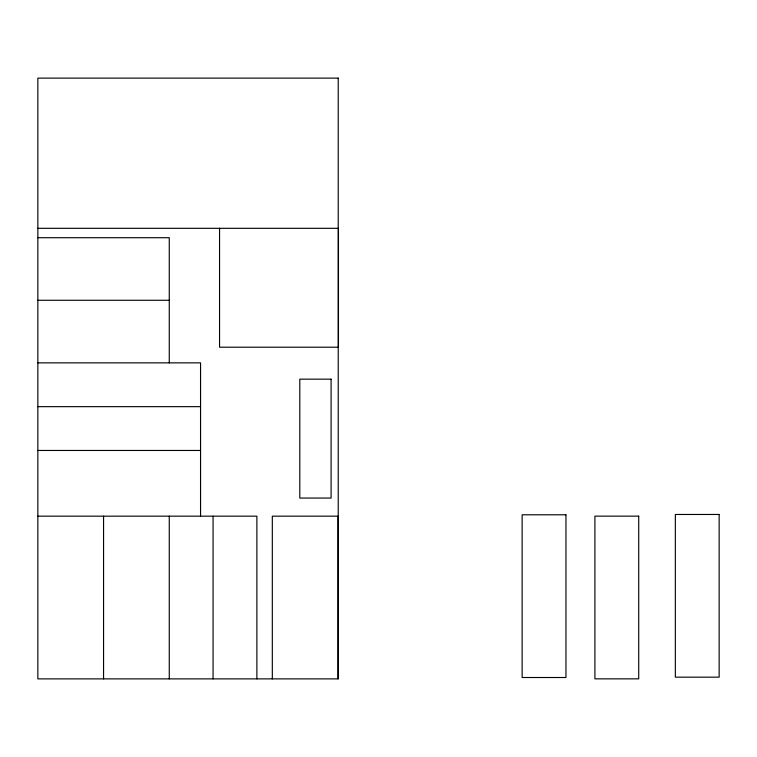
<?xml version="1.0" encoding="UTF-8"?>
<svg xmlns="http://www.w3.org/2000/svg" width="757" height="757" viewBox="0 0 757 757"><rect width="100%" height="100%" fill="white"/><g stroke="black" fill="none" stroke-linecap="round" stroke-linejoin="round"><path stroke-width="1.14" d="M37.85 228.311L338.455 228.311L338.455 347.208L219.558 347.208L219.558 228.311M37.85 237.698L169.265 237.698L169.265 362.858M37.85 300.274L169.265 300.274M37.85 362.858L200.558 362.858L200.558 516.17M37.85 406.66L200.558 406.66M37.85 450.462L200.558 450.462M37.85 516.17L256.878 516.17L256.878 678.878M338.029 678.878L338.029 516.17L272.321 516.17L272.321 678.878M213.067 516.17L213.067 678.878M169.265 516.17L169.265 678.878M103.558 516.17L103.558 678.878M338.228 78.122L37.85 78.122L37.85 678.878L338.228 678.878L338.228 78.122M331.093 379.162L299.8 379.162L299.8 498.059L331.093 498.059L331.093 379.162M719.15 514.467L675.348 514.467L675.348 677.165L719.15 677.165L719.15 514.467M565.952 514.798L522.141 514.798L522.141 677.506L565.952 677.506L565.952 514.798M638.719 516.142L594.907 516.142L594.907 678.849L638.719 678.849L638.719 516.142"/></g></svg>
